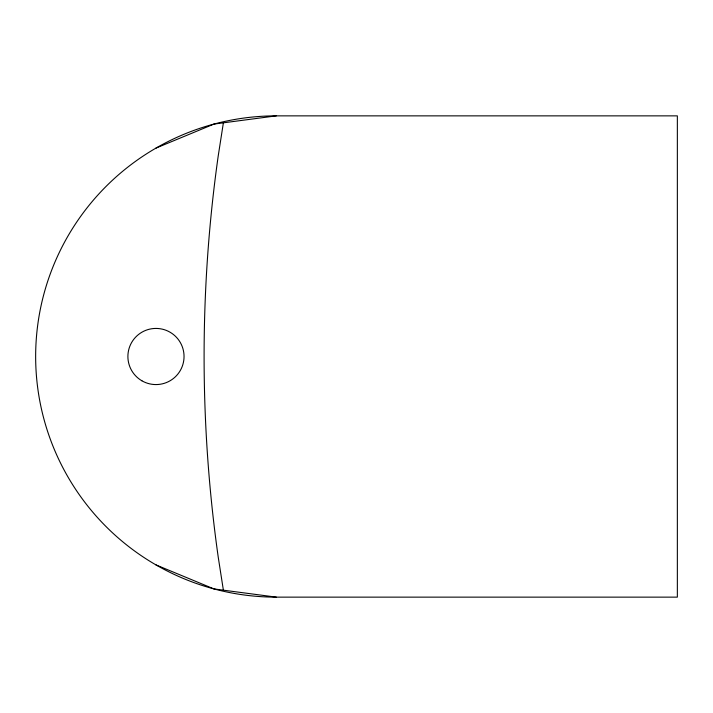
<?xml version="1.0" encoding="UTF-8"?>
<svg xmlns="http://www.w3.org/2000/svg" width="713" height="713" viewBox="0 0 713 713"><rect width="100%" height="100%" fill="white"/><g stroke="black" fill="none" stroke-linecap="round" stroke-linejoin="round"><path stroke-width="1.07" d="M223.383 122.823L218.258 155.675A1431.276 1431.276 0 0 0 218.258 557.325L223.383 590.177M155.969 148.099L214.007 124.062L276.288 115.862L677.35 115.862L677.35 597.138L276.288 597.138L214.007 588.938L155.969 564.901M276.288 597.138A240.637 240.637 0 0 1 35.65 356.5A240.637 240.637 0 0 1 276.288 115.862M141.932 380.813A28.074 28.074 0 0 0 184.043 356.5A28.074 28.074 0 0 0 141.932 332.187A28.074 28.074 0 0 0 141.932 380.813"/></g></svg>
